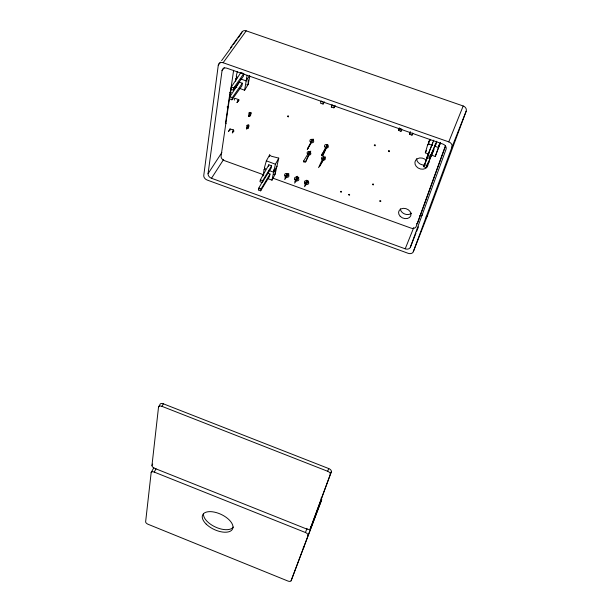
<?xml version="1.0" encoding="UTF-8"?>
<svg xmlns="http://www.w3.org/2000/svg" width="612" height="612" viewBox="0 0 612 612"><rect width="100%" height="100%" fill="white"/><g stroke="black" fill="none" stroke-linecap="round" stroke-linejoin="round"><path stroke-width="0.92" d="M275.224 169.853L275.132 174.16L271.98 180.173L267.513 178.49M430.29 154.66L435.254 156.488L438.452 147.507L438.521 145.006M235.628 81.22L235.911 78.481L236.966 77.005M322.562 101.714L321.109 100.995L320.52 103.26L323.082 104.04L323.289 102.074M153.834 467.66L151.156 472.64L145.633 521.753A2.953 1.408 26.9 0 0 148.165 524.316L287.824 580.995A3.006 1.454 22.7 0 0 291.105 580.765L321.644 499.79A3.152 1.729 22.2 0 0 321.025 498.099M331.329 471.76L310.322 528.623A3.274 1.714 22.4 0 1 306.696 529.02L154.698 468.348A3.205 1.668 27.6 0 1 151.967 465.441L158.523 407.125L159.939 404.616A3.465 1.951 28.6 0 1 163.358 403.813L328.728 468.562A3.542 2.02 22.1 0 1 331.329 471.76L311.332 526.014A3.267 1.721 22.4 0 1 310.513 526.695M333.9 107.842L334.121 105.884L331.941 104.797L331.329 107.062L333.9 107.842L335.292 105.692M220.488 62.149L218.285 65.186L203.765 175.453A4.238 3.06 35.1 0 0 207.193 180.05L408.15 253.307A4.299 3.228 20 0 0 413.291 251.754L427.566 215.432L466.16 111.231A4.598 3.97 16.3 0 0 463.185 105.983L246.215 30.852A4.582 3.71 44.1 0 0 241.488 33.331L238.167 37.883M416.007 233.042L410.361 247.24A4.315 3.244 20.3 0 1 405.213 248.809L211.492 178.276A4.253 3.083 35 0 1 208.065 173.655L222.049 70.625L224.237 67.572M263.175 175.919L264.024 169.754L264.981 168.254M233.631 70.25L221.085 156.075A4.131 3.06 35.5 0 0 224.382 160.612L263.887 174.894M242.321 83.209L241.908 85.841L231.917 99.81L229.508 98.853L229.867 96.742L239.399 82.176L242.321 83.209L232.346 97.606L231.917 99.81M239.407 88.296L244.601 90.224L247.133 75.299M269.357 156.726L269.647 154.928L271.208 156.19L278.751 158.118L275.132 174.16L273.717 174.619M243.086 73.295L240.876 72.514L231.282 87.042L230.915 89.191L233.348 90.155L243.408 76.232L243.821 73.555L233.784 87.914L233.348 90.155M271.98 180.173L274.122 169.417M268.553 166.319L268.844 164.789L271.606 165.783L271.154 168.07L262.234 182.583L259.962 181.657L260.36 179.836L268.844 164.789M249.826 76.041L248.174 84.425L244.601 90.224M267.918 173.303L269.976 174.045L269.532 176.302L260.658 190.822L258.402 189.904L258.792 188.114L263.237 180.188M398.649 130.433L399.108 128.29L401.694 129.147L400.959 131.312L398.649 130.433L399.376 127.916M412.786 133.493L411.96 135.175L409.65 134.296L410.132 132.161M237.295 71.658L236.247 76.202L237.334 77.785L235.911 78.481M268.668 170.381L273.587 172.163L275.431 164.238L278.751 158.118M262.234 182.583L262.701 180.655L271.606 165.783M260.658 190.822L261.11 188.932L269.976 174.045M240.837 79.017L246.093 80.868L246.743 78.198M269.647 154.928L266.358 160.826L264.399 167.803L265.386 169.203L264.024 169.754M428.637 154.048L425.332 152.832L427.62 144.929L430.098 140.125M327.948 144.837L322.838 155.402L321.621 155.326L327.565 144.807M411.96 135.175L412.718 133.018M435.254 156.488L440.426 142.764L438.452 147.507L434.298 146.046M445.544 145.511L416.152 226.547A4.185 3.221 20.1 0 1 411.134 228.146L272.868 178.146M445.513 146.046L417.797 222.431A4.169 3.221 20 0 1 416.451 223.916M410.361 247.24L446.033 149.389A4.766 3.97 18.5 0 0 442.881 144.057L226.884 68.2A4.743 3.71 41.4 0 0 222.049 70.625M306.765 180.157L304.952 185.092L308.127 180.647M291.105 580.765L321.644 499.79M413.291 251.754L451.916 147.232L466.16 111.231M306.826 180.67L304.569 186.706L308.203 181.787M296.851 176.585L294.992 181.496L298.205 177.075M297.279 176.248L294.632 183.11L298.84 177.526M436.272 142.963L429.479 158.416L426.931 157.414L433.763 140.156M286.645 173.831L285.054 177.908L288.313 173.51M426.227 167.673L433.908 149.665L426.227 167.673L423.703 166.671L429.18 152.816M438.452 147.507L440.189 143.063M306.696 529.02L306.949 528.37M307.859 535.301A3.236 1.683 22.5 0 0 305.426 532.509L306.819 528.959M330.273 474.468A3.55 2.02 22.1 0 0 327.665 471.278L328.728 468.562M429.479 158.416L436.815 141.227M286.745 174.405L284.71 179.523L288.979 173.969M416.711 231.267L418.478 226.83M423.703 166.671L428.232 155.44M405.213 248.809L413.758 227.557M451.916 147.232A4.789 4.001 17.8 0 0 448.772 141.877L463.185 105.983M426.931 157.414L432.845 142.749M309.856 151.776L305.618 161.897L303.804 162.111L303.621 161.048L309.358 151.562M327.435 144.677L322.838 155.402L322.195 153.658M432.638 145.465L429.31 144.294L428.377 142.741L429.907 139.253M410.338 131.764L409.65 134.296M323.886 156.129L318.569 167.642L325.416 156.886M425.332 152.832L426.403 150.506M233.577 130.249L232.308 132.972L233.47 131.266L233.095 129.66M248.855 126.049L246.72 128.941L248.686 124.909M310.491 151.967L305.618 161.897L303.621 161.048M250.966 113.511L248.816 116.387L250.798 112.356M400.959 131.312L401.801 129.637M238.252 99.978L236.928 102.579L239.208 99.924M313.199 139.559L307.323 149.351L312.487 139.284M321.621 155.326L327.275 144.669M331.329 107.062L332.209 105.402M151.156 472.64A3.175 1.629 27.5 0 1 154.262 472.097L156.045 468.769M151.967 465.441L152.709 464.072M319.755 166.181L324.635 157.177M158.523 407.125A3.473 1.943 28.6 0 1 161.943 406.33L163.358 403.813M307.323 149.351L313.115 139.023M246.72 128.941L248.885 125.116M248.816 116.387L250.997 112.585M258.402 189.904L259.335 188.282M273.587 172.163L277.068 166.173M428.377 142.741L430.068 139.873M308.303 155.035L310.797 151.095M230.043 128.987L228.437 131.496L229.89 130.004M211.492 178.276L223.648 159.441M208.065 173.655L221.858 152.518M323.082 104.04L324.505 101.906M246.093 80.868L249.52 75.827M218.285 65.186A4.766 3.733 42 0 1 223.12 62.73L246.215 30.852M221.598 60.634L232.093 46.221M233.195 44.707L237.066 39.398M230.617 47.591L241.985 31.992M227.098 106.985L228.697 106.167M427.62 144.929L429.31 144.294M246.636 84.854L248.174 84.425L248.158 79.889M229.577 92.244L231.428 92.603M231.282 87.042L233.784 87.914M427.734 155.364L430.328 156.259M229.867 96.742L232.346 97.606M424.491 164.659L427.061 165.554M223.12 62.73L448.772 141.877M435.048 144.157L436.042 144.508M260.36 179.836L262.701 180.655M258.792 188.114L261.11 188.932M235.077 86.697L236.806 87.34M266.358 160.826L275.431 164.238M161.943 406.33L327.665 471.278M154.262 472.097L305.426 532.509M304.371 546.524A2.93 1.492 22.5 0 1 303.215 547.197M233.363 527.031A16.486 8.323 25.1 0 1 215.554 527.093A16.486 8.323 25.1 0 1 203.544 513.399M427.566 215.432A4.146 3.228 19.3 0 1 425.99 217.023M422.517 214.957A4.162 3.251 19.7 0 1 419.863 215.424M226.119 123.655A4.322 0.956 -71.8 0 1 225.721 121.88L229.622 95.12A4.452 0.995 -72.2 0 1 231.114 90.324M429.257 162.119A6.694 5.493 20.3 0 1 429.012 162.562M427.352 164.169A6.694 5.493 20.3 0 1 426.992 164.368M424.506 165.033A6.694 5.493 20.3 0 1 416.588 158.715M411.486 213.129A6.365 4.965 20.9 0 1 404.716 214.001A6.365 4.965 20.9 0 1 400.332 208.807M232.736 131.634A1.079 0.819 36.8 0 0 233.853 131.136A1.079 0.819 36.8 0 0 233.004 129.935L230.64 129.086A1.079 0.819 36.9 0 0 229.829 130.417M427.864 162.937A6.724 5.493 20.4 0 1 420.551 169.011A6.724 5.493 20.4 0 1 415.762 160.115A6.724 5.493 20.4 0 1 426.656 160.696M237.441 101.079A1.109 0.864 38.7 0 0 238.596 100.544A1.109 0.864 38.7 0 0 237.716 99.282L235.283 98.425A1.109 0.864 38.9 0 0 234.671 100.047M435.43 145.794A2.295 1.913 19.4 0 1 434.688 145.924M340.44 191.701C341.848 193.675 341.833 190.072 340.44 191.701M348.641 194.715C350.003 196.689 349.972 193.231 348.656 194.647M372.456 184.327C373.856 186.385 373.81 182.659 372.456 184.327M374.299 145.189C375.714 147.331 375.714 143.537 374.307 145.113M287.563 116.234C288.895 118.483 288.971 114.566 287.563 116.234M379.777 201.027C381.131 203.016 381.238 199.435 379.784 200.988M388.452 151.019C389.813 153.191 389.974 149.336 388.459 150.98M247.003 125.514L246.682 127.411A0.979 0.75 36.3 0 0 247.447 128.497A0.979 0.75 36.3 0 0 248.472 128.046L248.793 126.156A0.979 0.757 36.4 0 0 248.028 125.055A0.979 0.757 36.4 0 0 247.003 125.514M249.092 112.937L248.77 114.88A0.987 0.765 37 0 0 249.543 115.997A0.987 0.765 37 0 0 250.583 115.523L250.912 113.587A0.995 0.773 37.2 0 0 250.132 112.47A0.995 0.773 37.2 0 0 249.092 112.937M206.19 524.094A16.516 8.3 25.2 0 0 232.231 529.556A16.516 8.3 25.2 0 0 214.452 512.137A16.516 8.3 25.2 0 0 206.19 524.094M304.784 183.256A2.31 1.767 29.6 0 0 308.563 183.715A2.31 1.767 29.6 0 0 306.382 180.639A2.31 1.767 29.6 0 0 304.784 183.256M294.877 179.676A2.31 1.767 30.4 0 0 298.641 180.135A2.31 1.767 30.4 0 0 296.453 177.059A2.31 1.767 30.4 0 0 294.877 179.676M284.917 175.988A2.31 1.759 31.2 0 0 288.68 176.669A2.31 1.759 31.2 0 0 286.691 173.51A2.31 1.759 31.2 0 0 284.917 175.988M400.21 216.311A6.395 4.965 20.9 0 0 410.744 215.852A6.395 4.965 20.9 0 0 403.438 208.332A6.395 4.965 20.9 0 0 400.21 216.311M321.881 159.082A1.974 1.561 29.6 0 0 325.125 159.449A1.974 1.561 29.6 0 0 323.297 156.779A1.974 1.561 29.6 0 0 321.881 159.082M307.377 153.811A1.974 1.553 31 0 0 310.613 154.377A1.974 1.553 31 0 0 308.945 151.631A1.974 1.553 31 0 0 307.377 153.811M324.873 146.911A1.997 1.599 30.1 0 0 328.162 147.27A1.997 1.599 30.1 0 0 326.311 144.547A1.997 1.599 30.1 0 0 324.873 146.911M310.185 141.594A1.997 1.591 31.5 0 0 313.466 142.152A1.997 1.591 31.5 0 0 311.791 139.352A1.997 1.591 31.5 0 0 310.185 141.594"/></g></svg>
